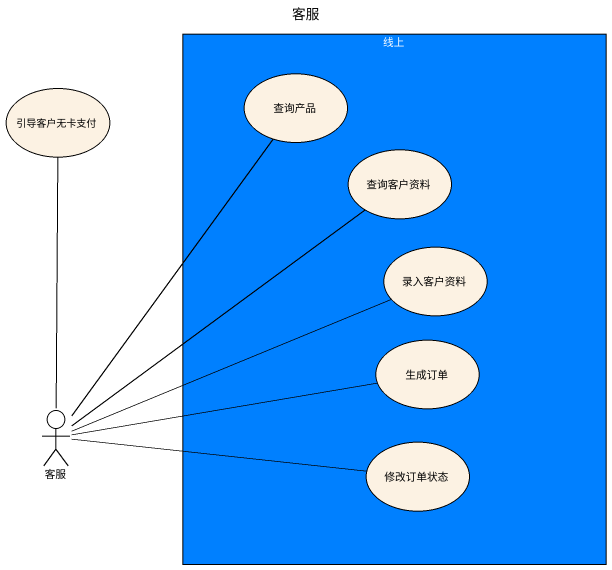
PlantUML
@startuml
title 客服
rectangle 线上 #0080FF {
  usecase 查询产品
  usecase 查询客户资料
  usecase 录入客户资料
  usecase 生成订单
  usecase 修改订单状态
}
usecase 引导客户无卡支付
actor 客服
客服 -up- 查询产品
客服 -up- 引导客户无卡支付
客服 -up- 查询客户资料
客服 -right- 录入客户资料
客服 -right- 生成订单
客服 -right- 修改订单状态
@enduml
